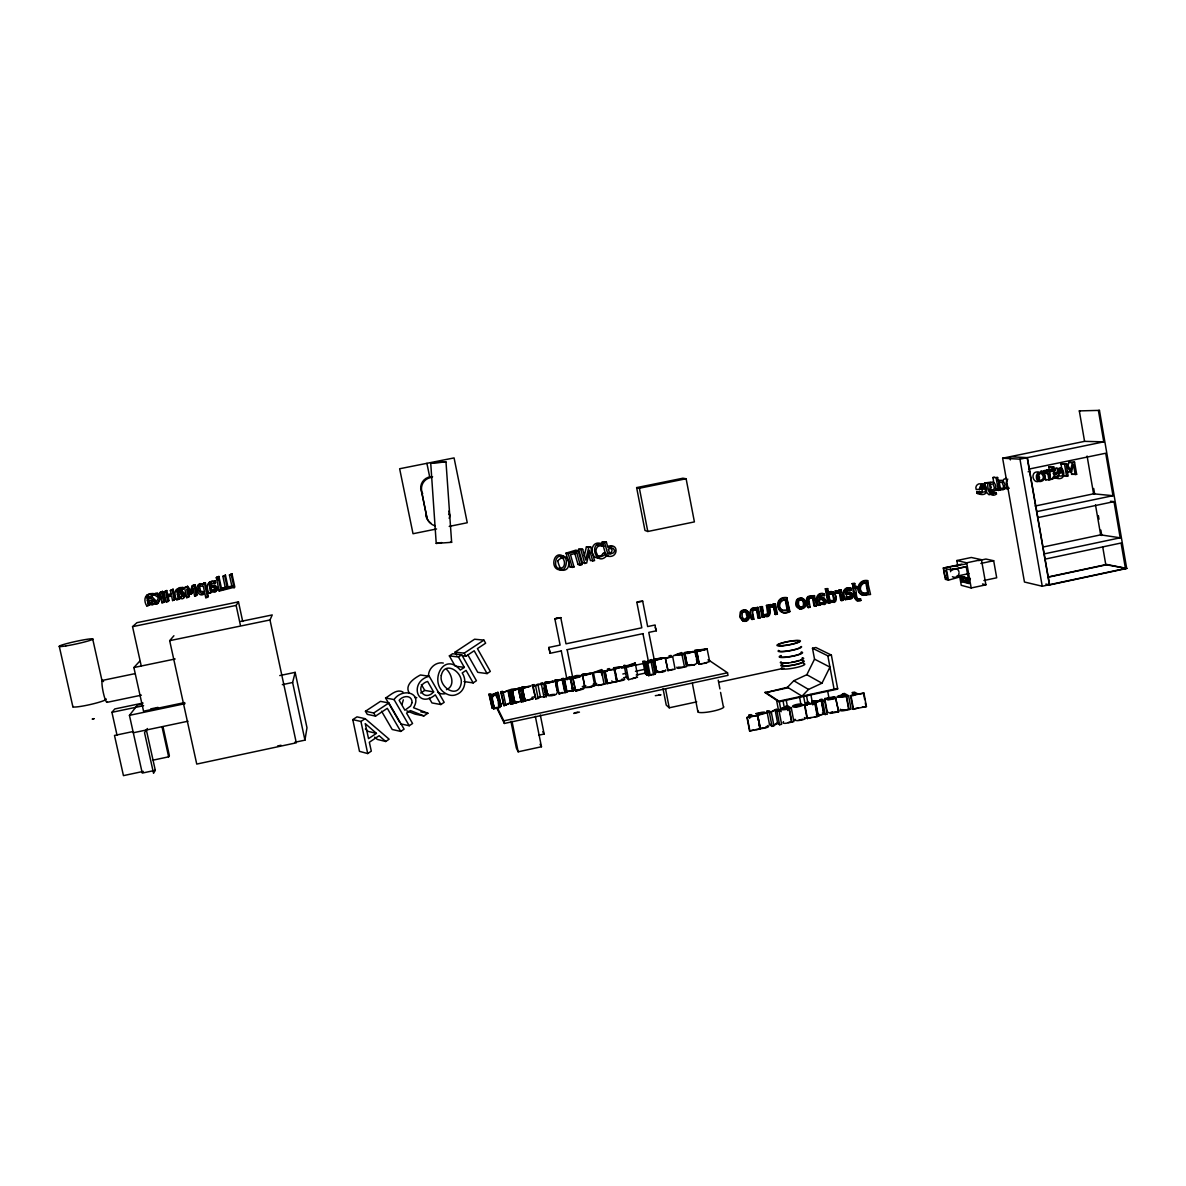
<?xml version="1.0" encoding="UTF-8"?>
<svg xmlns="http://www.w3.org/2000/svg" width="1186" height="1186" viewBox="0 0 1186 1186"><rect width="100%" height="100%" fill="white"/><g stroke="black" fill="none" stroke-linecap="round" stroke-linejoin="round"><path stroke-width="1.5" d="M654.983 625.63L656.362 630.804L655.25 627.616M749.033 616.824L748.9 614.511M982.453 489.062L982.275 490.352A2.58 2.491 -75.5 0 1 981.207 491.716L976.79 491.701L977.086 493.376L982.067 492.813M655.132 624.992L647.645 626.564L642.679 601.124L639.343 601.465L636.838 602.251L641.819 627.794L565.989 643.82L560.77 617.654L556.101 618.336L554.87 618.899L560.103 645.065L548.881 647.437L548.985 648.594L550.111 653.293L561.438 650.892M550.171 653.278L548.94 647.423M146.278 597.092L146.931 595.09L149.866 593.712L153.098 593.534L153.468 595.253C140.348 599.567 150.518 595.98 154.328 601.258A3.617 3.528 6 0 1 154.18 603.214L153.913 603.763A3.202 3.113 5.9 0 1 152.505 604.919L148.235 604.445L148.472 605.512L146.738 605.868C143.298 600.768 144.544 592.792 151.956 594.482L153.098 593.534M208.336 584.461L208.988 582.459L211.894 581.096L215.111 580.918L215.481 582.622C202.539 586.951 213.361 583.319 216.653 588.553A3.588 3.514 5.4 0 1 216.504 590.509L216.237 591.043A3.173 3.113 5.4 0 1 214.829 592.199L210.604 591.71L211.419 590.776L210.826 592.778L209.107 593.133C205.727 588.078 206.927 580.102 214.31 581.792L215.111 580.918M428.517 676.405C427.998 668.726 435.633 661.491 443.297 663.048M779.187 603.481L779.187 606.298M859.835 586.433L859.806 589.234M495.111 708.472L500.195 707.39L497.334 694.714L490.9 696.33L493.45 708.828L495.111 708.472C487.135 691.823 499.232 689.214 498.55 707.745M835.537 599.582L835.537 596.247M294.677 742.332L304.935 740.138L306.981 727.774L295.151 672.358L279.763 675.575M961.297 579.198L962.824 576.885L966.56 577.76L967.361 579.005L965.819 581.318L961.297 579.198L962.083 580.428L965.819 581.318M963.61 579.791L963.907 578.323L966.56 577.76M584.283 555.893L586.388 546.924L590.628 546.85L594.586 560.637L590.435 560.593L588.197 552.824M590.628 546.85L588.73 547.443L585.765 560.059L582.667 549.296L578.575 549.311L582.534 563.024L586.67 563.068L589.65 550.245L592.792 561.186M1063.056 476.105L1068.171 476.06L1066.362 465.594L1070.647 472.072L1071.595 471.88L1073.389 464.141L1075.198 474.593L1076.651 474.296L1074.56 462.155L1068.853 462.392L1067.8 466.795M188.441 597.359L186.721 589.442L190.309 594.067L191.598 593.815L192.933 588.167L194.652 596.084L197.172 594.794L194.993 584.787L191.999 586.106L190.501 592.259L186.662 587.203L184.542 587.633L186.736 597.7L189.389 596.38L188.011 590.079M191.598 593.815L193.511 588.656M1074.56 462.155L1072.426 462.599L1070.676 469.967L1066.674 463.785L1060.966 464.022L1061.87 469.211M192.176 588.256L192.918 585.202M304.935 740.138L292.616 682.499L295.151 672.358M176.18 590.257L179.709 587.633L182.926 587.455L183.311 589.175C170.265 593.489 180.761 589.887 184.304 595.15A3.602 3.514 5.7 0 1 184.171 597.107L183.904 597.64A3.187 3.113 5.7 0 1 182.496 598.797L178.241 598.322L178.478 599.39L176.744 599.745C173.334 594.66 174.564 586.685 181.962 588.389L182.926 587.455M197.721 586.136L199.633 583.631L203.859 584.075L203.636 583.023L205.356 582.682L208.321 596.365L207.491 597.344L205.756 597.685L204.852 593.474C196.728 600.353 193.007 580.087 202.999 584.98L203.636 583.023M709.658 661.417L705.566 663.211L698.925 664.071L696.538 651.722L705.196 649.468L694.744 650.506L707.093 648.846L709.658 661.417L708.383 660.884M707.286 649.083L696.538 651.722M493.45 708.828L497.349 707.39M153.691 601.302L150.518 602.621L149.095 602.028L148.472 599.241L147.301 600.235L147.924 603.037L149.362 603.63L152.297 602.933L152.238 600.857L147.301 600.235M178.078 590.139L177.025 592.763M804.671 606.832L804.834 601.406M173.912 635.74L169.672 640.662L196.743 764.08L296.292 742.821L269.993 619.967L272.217 614.941L240.714 621.434M160.57 596.054L157.427 592.911L153.854 593.875C154.388 595.609 156.982 595.965 158.39 597.892L155.366 604.104L157.53 603.659L160.051 598.293L162.008 597.136L160.051 598.293M157.53 603.659L161.148 597.314M808.289 598.797L809.178 597.863A3.024 2.95 -66.3 0 1 811.12 597.759L813.27 598.634L814.708 606.313L816.413 605.957L814.485 595.654L812.128 595.772L812.988 597.166L812.128 595.772M806.836 674.715L814.53 659.149L812.484 648.238L815.894 647.512L831.371 655.072L837.716 689.066L779.039 701.815L765.252 692.713L787.504 687.257L793.79 680.734L806.836 674.715L821.987 683.195L829.948 667.11L814.53 659.149M801.024 705.285L796.399 706.663L793.953 706.041L798.549 704.677L801.024 705.285L799.572 696.819M595.906 685.019L593.445 672.64L601.717 669.571L603.615 671.484L606.076 683.892L598.233 685.478L596.009 684.811M153.202 760.122L168.634 756.831L169.361 755.571L163.045 726.929M146.367 729.998L155.292 770.307L153.543 773.302L144.529 732.666L147.375 728.515M531.328 699.147L525.013 700.807L522.389 688.399L528.793 686.575L521.721 687.331L530.779 686.16L522.389 688.399M603.511 553.195L601.228 555.611L597.299 556.19M594.809 685.612L590.243 687.331L585.128 687.613L582.222 674.449L592.288 673.04L594.809 685.612L593.504 685.137M592.348 673.218L585.083 675.383L582.548 675.101L590.346 673.426L582.222 674.449M141.253 665.983L132.55 626.653L236.133 605.409L238.475 601.865L242.715 621.494M820.06 715.217L821.142 714.535M966.946 580.339C966.19 577.449 968.102 582.474 965.478 579.391L970.356 579.005M748.44 618.751L746.35 620.619M402.024 704.365L403.329 699.829M218.891 576.44L218.12 577.3L220.685 589.16L221.441 588.241L218.891 576.44L216.297 577.671L219.202 591.073L234.828 587.114L231.967 573.787L229.447 574.988L231.996 586.848L227.252 587.811L224.688 575.966L225.429 575.106L227.979 586.907L227.252 587.811M231.996 586.848L232.693 585.943L227.979 586.907M155.292 770.307L142.261 773.079L129.437 715.351L137.413 705.107L142.587 704.024M220.685 589.16L226.17 587.263L221.441 588.241M779.647 602.34L781.07 600.872M860.28 585.291L861.036 584.357M148.472 595.906L147.005 598.871M219.202 591.073L219.959 590.139M229.447 574.988L231.967 573.787M117.029 735.187L111.929 712.326L114.805 708.946L143.017 703.031M205.756 597.685L208.321 596.365M209.107 593.133L211.642 591.844M225.429 588.182L222.879 576.337L225.429 575.106M210.293 590.302L209.685 587.515L212.857 587.307L214.577 588.152L214.636 590.213L212.472 591.028L210.293 590.302L211.108 589.383L210.515 586.596L212.086 586.433M209.685 587.515L210.515 586.596M209.403 586.166L214.933 585.083L217.423 587.633A3.573 3.499 5.5 0 1 217.29 589.575L217.023 590.109A3.158 3.098 5.4 0 1 215.615 591.251L212.072 591.088M184.719 702.557L143.55 711.2L133.885 667.54L139.622 661.269M194.652 596.084L197.172 594.794M678.14 667.199L682.825 667.184M202.776 583.912L205.356 582.682M821.987 683.195L808.511 689.422L802.032 696.167L787.504 687.257M186.736 597.7L189.389 596.38M190.309 594.067L192.517 592.867M190.501 592.259L191.435 591.31L187.61 586.284L184.542 587.633M191.999 586.106L194.993 584.787M178.478 599.39L179.471 598.411L176.744 599.745M166.766 590.524L163.964 591.814L166.173 601.895L167.908 601.539L166.915 597.003L171.585 596.054L172.578 600.59L175.335 599.256L173.141 589.234L170.369 590.509L171.273 594.586L166.589 595.55L165.699 591.458L166.766 590.524L167.656 594.586L166.589 595.55M177.93 596.914L178.938 595.935L178.33 593.163L177.322 594.112L177.93 596.914L180.924 597.551L182.496 595.402L181.191 594.038L177.322 594.112M186.662 587.203L187.61 586.284M172.578 600.59L173.601 599.597M167.908 601.539L168.961 600.546L167.982 596.039L166.915 597.003M166.173 601.895L168.961 600.546M160.911 598.115L161.933 602.77L163.668 602.414L164.75 601.406L162.556 591.384L159.725 592.689L160.688 597.077C157.738 597.477 157.293 592.17 153.854 593.875M161.933 602.77L164.75 601.406M132.55 626.653L136.939 622.68L238.475 601.865M170.369 590.509L173.141 589.234M155.366 604.104L158.642 602.651M804.123 607.603L802.596 608.685M148.472 605.512L149.629 604.489L146.738 605.868M159.725 592.689L162.556 591.384M655.324 695.663L660.987 694.818L659.134 694.67M147.924 603.037L149.095 602.028M154.18 595.342L155.307 594.379M215.422 589.279L213.287 590.094L211.108 589.383M183.252 595.846L181.102 596.647L178.938 595.935M1053.805 468.959L1056.622 467.877L1059.528 469.285M768.172 615.86L769.551 612.732L768.157 605.068L766.438 605.423L767.668 613.681L764.792 614.704M451.629 542.313L436.226 543.41L430.711 462.97L445.995 461.991L451.629 542.313L450.428 542.165M989.317 483.354C996.403 477.38 999.101 494.888 990.651 490.885C990.058 496.786 996.803 490.589 996.507 494.102C989.509 498.743 987.33 488.083 987.76 483.265L989.317 483.354L984.588 482.969L985.151 486.186M436.226 543.41L441.622 542.565M773.405 725.476L777.171 722.852M766.942 711.155L769.492 724.527L772.042 726.395L777.69 723.386L775.14 709.984L769.477 712.934L766.942 711.155L768.958 710.71L770.841 712.03L776.459 709.08L779.054 710.844L781.618 724.305L779.587 724.75L777.69 723.386M367.704 753.555L371.307 751.138L369.335 742.258L379.12 735.705L385.717 741.487L389.141 739.189L365.169 718.672L356.971 716.863L352.791 719.62L359.477 751.346L367.704 753.555L360.944 721.473L352.791 719.62M400.735 731.421L404.1 729.168L388.889 702.972L380.469 701.356L365.451 711.259L367.26 714.343L375.547 716.107L387.303 708.324L400.735 731.421L392.195 729.479L381.551 711.215M400.616 723.86L409.229 725.743L412.58 723.49L406.576 713.112L410.386 710.577L423.891 715.914L427.894 713.246L413.543 707.731C422.676 692.446 402.41 687.569 394.048 699.562L385.569 697.976L399.726 722.348M429.199 698.124L431.956 702.927L440.881 704.543L444.187 702.334L429.243 676.272L420.437 674.982C414.21 678.214 404.293 684.841 409.244 693.143M463.963 681.55L473.17 682.914L476.431 680.734L461.71 654.791L452.607 653.738L449.361 655.888L455.216 666.176L464.349 667.377L458.433 656.97L449.361 655.888M467.699 654.598L477.75 672.329L487.09 673.589L490.322 671.424L477.439 648.609L485.637 643.183L483.903 640.114L474.593 639.224L455.068 652.122L456.788 655.161M376.436 733.363L368.535 738.641L365.229 723.593L376.436 733.363L368.134 731.391L365.362 728.975M433.616 691.898C424.025 702.764 413.573 685.701 427.627 681.461L433.616 691.898L424.766 690.415L420.674 693.024M464.349 667.377L460.316 670.06C442.185 649.068 426.323 687.672 449.034 694.922A11.919 11.119 -79.1 0 0 456.477 694.536C465.179 691.349 467.062 680.156 462.199 672.966L466.068 670.386L473.17 682.914M360.944 721.473L365.169 718.672M365.451 711.259L373.738 712.994L388.889 702.972M429.243 676.272C408.962 681.253 416.627 709.969 435.306 694.848L440.881 704.543M458.433 656.97L461.71 654.791M455.068 652.122L464.2 653.16L483.903 640.114M462.273 655.799L465.935 656.229L474.178 650.773L487.09 673.589M385.569 697.976C390.654 695.144 396.584 688.592 402.943 691.987M642.693 601.213L636.838 602.34M538.118 698.435L540.416 696.953L546.286 696.686L543.781 684.248L542.728 682.765L540.949 683.136L541.78 684.307L537.125 684.426L534.93 685.76L534.145 684.589L532.262 684.989L535.761 698.939L538.118 698.435L535.612 685.982L537.925 684.544L543.781 684.248M828.792 594.557L829.903 600.487L833.328 600.887A1.942 1.898 -67 0 0 834.395 599.731L833.18 594.097L830.882 593.222L828.125 594.319L832.498 593.845L833.714 599.479A1.942 1.883 -67 0 1 832.646 600.635L829.933 600.576M795.035 719.22L794.62 720.243L797.14 720.643A4.952 0.919 -10.3 0 0 800.253 720.273L802.581 719.769A5.011 0.919 -10.3 0 0 804.983 718.924L805.635 718.138L804.434 717.574M537.436 698.198L539.63 696.819M818.933 596.024L824.522 595.594L824.196 593.83C816.798 591.325 814.441 599.819 818.162 605.186L820.949 604.311M846.374 589.931L845.292 592.407L850.644 592.466M1007.744 479.055L1006.188 482.45L1007.285 488.691L1008.767 488.38L1008.589 487.416M1038.224 480.108L1039.603 477.839L1038.417 473.822M178.33 589.827L183.311 589.175M211.256 582.845L210.219 585.261M991.585 490.485L989.48 491.152M861.703 583.823L864.431 582.786M752.547 609.989L752.962 609.752A3.039 2.98 -63.5 0 1 754.919 609.648L756.994 610.538L758.462 618.247L760.182 617.876L758.225 607.558L755.927 607.647L756.727 609.07L755.927 607.647M1039.499 480.923C1035.156 483.977 1031.405 477.513 1033.629 473.851A3.662 3.514 -76.1 0 1 1035.422 472.265L1037.113 471.909A3.691 3.543 -76.1 0 1 1039.321 472.68M635.311 677.74L632.434 678.57M694.759 664.575L689.407 665.376L693.914 664.857M676.806 667.214C675.872 670.046 684.218 666.725 686.412 666.695L684.011 654.346L681.505 652.567L673.663 655.547L684.011 654.346M446.47 689.674C455.261 686.086 451.999 674.404 446.499 669.304M653.382 660.869L651.707 659.535L645.97 662.025L644.769 661.017L642.901 661.417L644.532 662.766L650.284 660.291L653.382 660.869L655.799 673.248L653.931 673.648M505.696 704.914L510.395 702.586M500.655 691.735L504.02 705.729L510.469 703.046L507.949 690.637L501.485 693.261L500.655 691.735L502.553 691.334L503.16 692.476L509.609 689.822L513.004 703.802L511.107 704.217L510.469 703.046M840.385 709.198C838.057 712.919 848.731 709.391 851.059 709.124L848.568 695.708L844.462 693.439L842.445 693.869L843.691 694.566C828.273 698.094 843.75 697.872 848.568 695.708M497.898 692.313L501.233 706.322L497.898 692.313L491.404 694.981L490.826 693.825L488.943 694.225L489.699 695.782L496.222 693.128L497.898 699.607M783.486 721.637C780.655 725.417 791.67 721.889 793.879 721.622L791.344 708.175L787.697 705.774L785.681 706.219L786.778 706.945C771.36 710.458 786.259 710.414 791.344 708.175M574.424 712.979L573.787 713.468L579.465 712.119M572.453 689.318L569.977 676.954L566.359 678.614L570.807 678.481L573.283 690.904L566.597 691.557L564.121 679.163L570.807 678.481M574.81 689.007L573.742 689.911L578.931 689.644M635.207 663.048L631.278 664.827L635.073 664.694L634.421 665.257L626.164 667.244L624.147 665.405L626.934 665.717L635.207 663.048L637.623 675.368M991.17 493.109L996.225 492.501M993.305 493.747L988.976 494.77L986.263 492.086M560.83 693.187C557.687 696.478 553.076 680.112 559.866 680.008L555.018 680.141L557.509 692.505M857.256 588.108L854.721 588.256L857.256 588.108L856.277 586.433L852.749 587.189C853.268 591.458 853.238 603.466 860.858 600.457L860.576 598.915L856.989 598.678M706.886 662.44L703.876 663.33M1049.15 477.795L1050.351 476.238L1049.432 470.857L1052.916 471.094C1056.459 476.075 1052.175 477.335 1051.537 479.426L1055.214 477.765L1054.398 470.783L1055.407 470.575L1055.184 469.315L1054.176 469.523L1053.731 466.899L1048.765 466.987L1049.21 469.597L1052.694 469.819L1052.249 467.21L1053.731 466.899M840.103 593.341L835.537 592.748L840.103 593.341L841.452 600.65L843.157 600.279L841.245 590.005L838.858 590.124L839.821 591.888L838.858 590.124M772.812 606.639L769.773 606.669L773.539 606.876M608.863 553.225C612.821 553.536 613.295 546.983 609.278 547.532M781.826 600.442L785.814 599.775L787.815 610.39L781.9 610.301M696.434 659.297L697.116 662.796L699.043 662.574M847.012 709.613L848.287 709.139M561.586 692.698L562.342 692.402M791.181 721.622L788.29 722.526M802.878 719.25L798.934 720.11M765.355 727.507L766.527 726.381M769.773 606.669L769.432 604.86L772.13 604.979M835.537 592.748L835.211 590.954L837.242 590.939M617.046 680.112L616.038 680.082M613.977 667.985L620.901 667.095L614.897 668.993L622.872 666.74L613.607 667.748L614.57 671.543M603.615 671.484L593.445 672.64M859.465 600.442L860.858 600.457M684.381 652.671L692.668 651.618L684.959 653.264L687.747 653.486L694.714 651.396L684.381 652.671L686.768 664.961L688.503 664.783M657.252 671.543L656.318 671.484L653.916 659.164L664.19 657.904L657.118 660.024L654.405 659.772L662.144 658.126L653.916 659.164M548.214 694.551L547.413 694.774L548.273 694.848M554.915 694.492L550.941 695.411M999.991 489.373L997.159 489.344M544.923 682.395L553.002 681.401L545.16 683.062L547.606 683.373L554.974 681.194L544.923 682.395L547.65 695.47C549.859 696.478 557.642 695.055 556.812 693.143M603.822 683.937L601.005 684.737M601.376 671.543L595.446 672.388L600.59 670.742L602.073 675.086M204.333 591.829L200.538 591.177L199.604 586.21A1.868 1.838 6 0 1 200.182 585.365M445.995 461.991L430.518 463.014M580.725 689.199L582.237 688.725L576.515 690.652M596.662 545.189L601.361 545.708L600.724 543.514C590.094 539.971 588.79 558.621 598.989 558.102M603.778 546.227C598.782 543.055 593.801 549.192 596.929 553.862C598.797 561.69 606.417 551.312 606.565 555.923C595.698 567.634 587.856 540.386 603.155 544.003L603.778 546.227L601.213 545.753M569.977 566.893L574.024 566.967L570.51 554.796L576.781 552.869L580.28 565.04L582.089 564.477L578.116 550.689L575.833 550.156L566.004 553.165L569.977 566.893L574.024 566.967M576.781 552.869L574.498 552.32L577.997 564.417L582.089 564.477M608.507 556.338C619.196 557.924 618.054 541.187 607.914 547.428L606.372 542.032L602.132 542.091L606.061 555.774L608.507 556.338L604.563 542.58L602.132 542.091M1005.98 478.314L1003.445 479.529L1002.926 482.153M989.702 489.699L991.363 487.535L989.747 483.562M566.004 553.165L568.227 553.714L578.116 550.689M578.575 549.311L582.667 549.296M604.563 542.58L606.372 542.032M767.594 616.142L765.311 616.32M580.74 688.933L582.089 688.532M697.116 662.796L698.939 662.277M1056.83 476.238L1058.001 475.779A2.58 2.461 -76.2 0 0 1059.068 474.43L1059.157 472.384M1058.016 477.291L1053.924 477.439C1072.129 484.659 1060.254 455.869 1056.593 473.896L1062.7 472.636L1062.597 474.696A2.594 2.476 -76.2 0 1 1061.529 476.046L1057.23 476.016L1057.423 477.706M521.721 687.331L524.909 699.532M835.537 698.094L828.629 699.251L835.107 696.983A4.284 0.756 -10.2 0 0 833.951 696.819L824.73 698.569L827.235 711.926L830.571 713.364L838.665 711.793L835.656 698.08L838.665 711.793M961.965 564.106L943.3 568.05L945.331 579.331L948.429 580.162L961.861 576.352L960.749 576.07L961.757 581.659L969.229 583.616L966.175 566.552L950.564 569.858M954.789 566.463L958.155 565.529M656.318 671.484L657.919 671.039M686.768 664.961L687.524 664.753M585.469 686.575L584.683 686.798L582.563 674.686M836.16 698.361L828.065 699.948L824.73 698.569M565.233 692.624L562.757 680.201L561.586 678.748L563.454 678.348L564.64 679.8L567.116 692.224L558.902 693.721M562.238 679.563L556.412 681.298M823.38 712.134L821.186 700.422L819.882 699.636L821.898 699.191L824.759 700.896L827.279 714.328L823.988 713.987L817.984 716.003L815.464 702.572L818.637 701.134L812.232 701.297L812.87 704.632M819.17 715.721L817.984 716.003M824.759 700.896L821.483 700.585L815.464 702.572M846.27 709.836L841.334 709.673M764.718 727.685C750.086 729.953 773.405 728.026 767.653 725.58M575.655 712.593L577.893 712.149M830.749 712.415L832.528 711.985M607.529 546.272L611.665 546.02M514.887 703.15L521.069 701.297L518.549 688.873L512.5 690.919L515.925 689.377L510.84 689.555L513.345 701.949L518.445 701.801L516.029 702.883L514.887 703.15L512.367 690.697M590.168 687.094L592.985 685.997L590.005 686.635M662.099 671.706L664.783 670.639L661.818 671.276M572.912 678.451L579.717 677.073L581.525 675.575L576.707 675.486L571.237 677.339L579.761 676.316L572.912 678.451L575.581 691.141L583.379 689.051L584.105 688.191L583.201 687.569M850.555 695.693L863.942 693.143L866.432 706.574L853.045 709.124L850.555 695.693L855.936 694.522L852.349 692.565L852.971 695.9M769.492 724.527L771.493 724.097M822.684 714.031L823.692 713.809L822.372 712.979M838.161 711.481L831.149 712.653M749.567 730.947L760.241 728.975L757.676 715.499L753.169 716.136L751.094 714.595L749.063 715.039L751.123 716.581L746.987 717.486L749.567 730.947L753.703 730.042M755.749 729.598L760.241 728.975M807.029 718.39L817.688 716.418L815.167 702.987L810.646 703.624L808.274 702.156L806.243 702.601L808.6 704.069L804.493 704.958L807.029 718.39L811.135 717.5M814.53 716.759L817.688 716.418M853.045 709.124L858.427 707.938M862.355 707.093L866.432 706.574M538.844 735.187L544.137 734.03L540.297 714.965M663.048 688.755L666.235 705.062L669.23 707.805L696.731 701.86M765.252 692.713L788.334 687.717M510.914 721.37L516.325 747.995L518.178 751.805L541.468 746.75L535.316 716.27M765.133 692.09L778.905 701.178L837.598 688.443M812.232 701.297L821.186 700.422M852.349 692.565L854.469 692.105L858.071 694.047L863.942 693.143M746.987 717.486L757.676 715.499M775.14 709.984L777.038 711.289L779.054 710.844M804.493 704.958L815.167 702.987M497.586 708.161L503.828 720.836L727.522 672.773L728.011 675.353L504.361 723.445L496.534 707.479M812.484 648.238L827.843 655.828L831.371 655.072M718.998 682.202L784.035 668.207M983.92 580.503L996.7 577.79L993.675 560.726L985.892 559.051L978.672 560.578M959.667 576.455L961.253 585.306L971.201 587.974L985.907 584.831L981.43 559.688L971.319 557.479L956.82 560.548L957.769 565.855M510.84 689.555L518.46 688.725M519.942 687.628L518.045 688.028L521.484 701.993L523.397 701.578L519.942 687.628L520.654 691.156M555.018 680.141L562.12 679.415L564.729 691.957M569.977 676.954L564.002 679.015M545.115 682.676L547.724 695.026M604.816 670.98L608.64 670.164L607.44 668.978L609.322 668.563L610.538 669.764L614.585 669.141L604.816 670.98L607.484 683.596L617.031 681.55L614.615 668.726L617.343 681.387C618.899 680.942 626.416 680.438 624.488 678.644M665.331 658.082L670.55 656.955L669.052 655.843L670.92 655.443L672.699 656.762L675.101 669.126L668 670.639L665.331 658.082L668 670.639M496.801 694.27L498.698 693.854M507.949 690.637L508.586 691.749L510.484 691.349M518.949 689.54L520.876 689.125M532.262 684.989L533.255 686.486L535.612 685.982M562.757 680.201L564.64 679.8M665.583 658.274L672.699 656.762M1047.875 577.019L1106.76 564.447L1126.7 568.465L1049.625 584.95L1045.874 584.061M603.466 672.047L607.069 671.276M621.523 668.192L625.126 667.421M635.963 665.109L643.183 663.567M1049.729 576.885L1105.826 564.921L1102.743 546.998M490.9 696.33L492.561 695.974M496 695.233L497.66 694.877M646.133 663.211L647.764 662.87L650.195 675.279L648.564 675.635L646.118 662.974L652.76 661.803L655.191 674.211L650.195 675.279M647.764 662.87L652.76 661.803M143.313 771.389L123.448 775.629L114.493 735.453L132.58 731.643M277.583 745.979L280.993 745.253M622.828 674.004L626.445 673.233M635.474 671.306L644.517 669.378M1126.7 568.465L1099.437 410.371L1098.429 410.593L1103.766 441.844L1084.567 441.355L1002.63 458.211L1024.452 582.015L1042.242 586.24L1126.656 568.213M1105.782 564.669L1126.478 568.42M499.632 704.232L503.22 703.461M531.98 697.309L535.568 696.553M544.552 694.625L548.14 693.854M571.504 688.858L575.106 688.088M582.282 686.561L585.884 685.79M593.074 684.248L596.662 683.477M623.614 677.71L627.216 676.954M636.2 675.027L645.184 673.099M513.345 701.949L515.717 701.445M642.901 661.417L645.317 673.722L647.171 673.322M687.109 665.213L684.722 652.908M520.017 701.341L520.98 701.134M547.65 695.47L552.35 694.462M684.841 652.893L687.346 665.583L691.972 664.59M551.149 694.952L554.129 694.314M524.894 700.822L533.3 698.791L532.114 698.257M573.283 690.904L568.835 691.008M607.276 683.373L611.101 682.558M617.031 681.55L612.984 682.143L611.754 680.897M667.733 670.431L672.951 669.319M488.943 694.225L492.234 708.25L494.028 707.864L491.493 695.396M645.317 673.722L646.948 675.145L648.712 674.76L646.296 662.381M698.925 664.071L702.29 663.641M624.147 665.405L626.564 677.74L628.61 679.667L637.534 677.25L636.274 676.895M133.306 732.755L187.981 721.221M830.17 601.954L830.363 602.992L827.991 603.111L825.323 588.775L827.695 588.656L828.525 593.119A4.788 4.67 -67.1 0 1 831.771 591.799A4.136 4.018 -67.2 0 1 834.173 592.689L836.219 596.499L835.922 600.694A3.395 3.291 -67 0 1 834.232 602.384L829.488 601.687L830.971 602.369M825.323 588.775L827.695 588.656M852.097 583.675L854.735 583.482L855.076 585.291L853.134 585.691L852.097 583.675L854.735 583.482M862.889 595.135L870.554 594.482L867.292 580.547C857.834 578.901 853.787 593.385 863.616 595.372M787.326 597.818C772.857 596.173 777.245 618.766 789.92 611.576L786.718 597.581C772.264 595.921 776.652 618.484 789.298 611.309L789.92 611.576M868.033 580.784C859.746 579.509 854.543 590.969 862.474 595.046M785.814 599.775C780.344 599.449 777.497 606.328 781.544 609.989M862.489 593.222L868.478 593.296L866.521 582.726C861.08 582.4 858.279 589.234 862.252 592.881M956.82 560.548L966.694 562.801L981.43 559.688M764.392 616.987L763.591 615.564L764.392 616.987L762.094 617.076L760.137 606.758L762.435 606.669L763.31 614.096C769.536 618.336 769.165 609.07 767.031 605.69L766.438 605.423M773.109 604.015L773.998 605.809L773.109 604.015L775.422 603.911L777.379 614.244L775.066 614.333L773.672 607.01L775.659 614.6M1042.642 547.131L1100.652 534.856L1120.192 537.807L1114.01 501.634L1110.481 501.278M756.505 607.914L758.225 607.558M760.137 606.758L762.435 606.669M767.031 605.69L768.75 605.334C771.285 608.759 771.241 619.492 764.481 616.023M773.717 604.282L775.422 603.911M812.781 596.024L814.485 595.654M839.54 590.361L841.245 590.005M852.749 587.189L856.989 586.67M943.3 568.05L966.13 563.958M567.13 649.691L643.153 633.606M656.362 630.804L648.786 632.405L656.629 671.736M823.751 595.372L824.522 595.594M847.249 599.419L846.344 598.07L847.249 599.419L844.847 599.523C841.141 594.127 843.528 585.691 850.925 588.182L851.252 589.946L847.338 589.65M851.252 589.946L847.071 590.168L845.989 592.659M980.881 563.439L993.675 560.726M948.429 580.162L946.384 568.82L951.098 569.977L967.168 566.582M1044.006 553.936L1120.192 537.807M787.815 610.39L782.775 610.568M868.478 593.296L863.349 593.489M755.838 608.611C749.063 605.171 749.063 615.86 751.583 619.3L753.866 619.225L752.561 612.006L753.54 610.019A3.039 2.98 -63.5 0 1 755.497 609.915M756.994 610.538L757.884 617.965L760.182 617.876M762.094 617.076L763.814 616.705M775.066 614.333L777.379 614.244M811.283 596.425C804.642 594.201 806.109 604.297 807.785 607.395L810.142 607.291L808.867 600.086L809.83 598.115A3.039 2.965 -66.3 0 1 811.773 598.011L813.27 598.634M812.618 598.381L814.056 606.061L816.413 605.957M818.162 605.186L820.519 605.082M839.406 593.104L840.755 600.398L843.157 600.279M751.583 619.3L753.866 619.225M807.785 607.395L810.142 607.291M956.85 576.144L968.918 573.579M1044.925 559.169L1121.081 543.01L1125.47 568.643M860.576 598.915C854.928 601.213 857.018 590.969 855.432 588.493M966.649 579.302L970.237 578.412M966.901 579.361L970.4 578.62M961.757 581.659L969.822 579.954M107.066 702.349L141.386 695.174M1036.608 511.67L1112.987 495.689L1105.723 453.23L1029.151 469.048M1037.661 517.645L1114.01 501.634M111.929 712.326L143.61 705.685M150.741 708.902L157.975 707.39M129.437 715.351L185.016 703.669M282.327 684.663L292.616 682.499M1068.023 471.643L1067.074 471.835L1071.595 471.88M133.885 667.54L175.157 658.986M976.79 491.701L984.365 492.057A2.594 2.505 -75.5 0 0 985.433 490.693L985.522 488.632L982.364 488.306M999.857 490.233L995.143 490.203L1003.237 489.714A2.995 2.891 -75.6 0 0 1004.72 488.232L1005.002 484.496L1003.237 481.116A3.662 3.514 -75.8 0 0 1001.147 480.315A4.24 4.077 -75.7 0 0 998.315 481.457L997.604 477.498L992.904 477.543L993.868 482.969M1052.694 469.819L1043.932 470.679L1045.503 479.752L1046.986 479.44M1071.002 470.872L1071.61 474.341L1073.048 474.044M1045.503 479.752L1050.455 479.737L1048.869 470.62L1043.932 470.679M102.441 680.408L134.967 673.648M1035.052 506.051L1093.581 493.821L1112.987 495.689M647.793 531.491L694.403 521.899L686.116 478.759L682.914 478.21L636.63 487.609L644.962 530.438L647.793 531.491L639.387 488.247L636.63 487.609M1002.63 458.211L1019.96 459.16L1103.766 441.844M169.672 640.662L269.993 619.967M992.904 477.543L994.387 477.232M997.604 477.498L996.121 477.81L998.36 490.544M1048.765 466.987L1050.233 466.676M1028.129 471.761L1029.804 471.42M1060.966 464.022L1066.674 463.785M984.588 482.969L990.399 482.228M1049.21 469.597L1046.497 470.145L1046.719 471.42M1050.692 469.285L1051.685 469.078M1052.916 471.094L1050.188 471.657L1049.966 470.382M1043.131 472.754L1047.846 473.57L1048.973 480.034M985.314 487.461L980.614 488.424C979.503 485.148 984.899 484.17 985.314 487.461L982.156 487.135L981.104 485.474M1062.493 471.465L1057.838 472.428C1056.741 469.167 1062.093 468.188 1062.493 471.465L1058.965 471.227L1057.082 469.196M1057.645 472.71L1053.094 473.644L1056.593 473.896M982.097 484.585C978.85 481.976 974.462 485.934 976.241 489.581L985.522 488.632M1084.567 441.355L1079.319 410.905L1080.313 410.712M223.264 589.472L226.57 588.79M436.567 528.971L413.024 533.73L399.638 468.752L454.075 457.915L467.254 522.744L449.212 526.406M639.387 488.247L686.116 478.759M216.297 577.671L218.12 577.3M222.879 576.337L224.688 575.966M163.964 591.814L165.699 591.458M153.379 595.268L151.645 595.09M215.481 582.622L213.658 582.459M167.656 594.586L170.754 593.949M652.078 674.271L648.564 675.635M866.714 594.883L864.001 595.239M661.403 671.854L658.867 671.899M589.457 687.243L587.026 687.272M787.148 707.182L781.885 708.546L783.842 709.376L788.646 708.175L787.148 707.182L787.771 710.533M757.958 715.306L766.23 712.994L764.377 712.119A4.863 0.875 -10.5 0 0 761.501 712.356L755.764 713.705L764.125 713.127L757.617 714.936L760.537 728.782M845.292 592.407L849.947 592.229L853.06 595.09A3.602 3.499 -67.6 0 1 852.867 597.092L852.586 597.64A3.202 3.113 -67.6 0 1 851.192 598.811L847.738 598.693M818.592 598.055L823.262 597.877L826.345 600.753A3.617 3.514 -66.6 0 1 826.153 602.755L825.886 603.303A3.202 3.113 -66.6 0 1 824.463 604.489L820.297 604.045M801.603 608.996L799.69 609.041M745.357 620.915L743.429 620.96M178.033 591.814L182.763 591.636L185.268 594.186A3.588 3.499 5.8 0 1 185.135 596.128L184.868 596.662A3.173 3.098 5.8 0 1 183.459 597.818M148.176 597.892L152.935 597.714L155.455 600.264A3.588 3.499 6 0 1 155.322 602.221L155.04 602.755A3.187 3.098 6 0 1 153.646 603.911L151.808 604.208M744.437 619.492L747.165 617.357L745.831 612.065A2.416 2.357 -63 0 0 744.215 611.457L742.955 611.724A2.402 2.342 -63 0 0 741.695 612.94M845.544 593.786L851.029 594.675L850.495 597.255L847.456 597.255M821.438 603.17L819.378 602.295L818.844 599.449L823.306 599.612M599.79 684.959L598.263 684.959M848.672 598.871L850.481 598.574A3.187 3.098 -67.6 0 0 851.889 597.388M203.31 593.741L201.516 593.726M810.468 596.306C804.686 596.602 807.918 604.638 808.422 607.647M821.513 603.022L823.647 602.191L823.217 599.627M822.728 595.431C817.184 595.609 819.17 599.849 823.929 598.129M426.901 463.326L429.688 476.935L431.556 477.528M820.415 599.271L822.639 599.36L824.552 601.005L823.781 602.918L820.771 602.903M816.339 714.624L819.541 714.565M1079.319 410.905L1099.437 410.371M653.931 674.033L655.191 674.211M560.741 569.917C549.162 570.362 553.462 548.703 563.839 556.649M621.998 679.104L623.347 679.459L617.343 681.387M850.925 588.182C843.483 586.521 842.505 594.72 845.559 599.775M824.196 593.83C816.739 592.17 815.746 600.383 818.814 605.453M858.071 600.709L856.707 600.516M1068.853 462.392L1072.426 462.599M1041.041 472.977L1040.759 471.391L1047.623 472.28L1047.386 470.916M1071.61 474.341L1076.651 474.296M1044.392 473.318L1047.846 473.57M1008.767 488.38L1004.023 488.365L1007.285 488.691M414.729 697.442L416.79 697.664M977.086 493.376C995.276 500.477 982.675 471.806 979.369 489.907M800.105 607.499C804.227 608.181 804.301 602.266 802.092 600.16A2.402 2.342 -66 0 0 800.491 599.553L799.231 599.819A2.387 2.328 -65.9 0 0 798.712 600.116M831.045 602.369L833.55 602.132A3.38 3.291 -67 0 0 835.24 600.442M754.993 608.329C748.618 607.306 750.99 616.557 752.146 619.581M837.983 591.043L836.56 590.687A3.454 3.365 -67.4 0 0 835.211 590.954M665.731 669.838C667.347 671.602 658.956 673.055 656.822 672.121L654.331 659.386M434.965 525.724L434.476 525.635A11.623 11.563 5.9 0 1 426.767 516.963L421.89 492.887A11.237 11.178 19.7 0 1 432.608 476.742M821.053 604.356L823.796 604.223A3.202 3.113 -66.6 0 0 825.204 603.037L825.486 602.488A3.602 3.514 -66.6 0 0 825.664 601.865M420.852 711.867L427.894 713.246M962.083 580.428L963.506 580.71M423.891 715.914L415.13 714.165L406.768 710.859M600.724 543.514L603.155 544.003M586.388 546.924L588.73 547.443M603.363 553.239L605.942 553.743M958.733 564.788L959.83 565.055M385.717 741.487L377.326 739.427L374.717 737.143M962.824 576.885L965.137 577.478M961.594 577.73L963.907 578.323M982.527 583.957L985.907 584.831M577.997 564.417L580.28 565.04M560.222 556.738C566.004 557.924 566.196 569.992 559.006 567.975M866.521 582.726L865.795 582.489L867.737 593.044M742.569 620.678C748.648 624.014 752.206 614.481 747.447 611.027A4.225 4.136 -63 0 0 744.838 610.182L742.881 610.597A4.181 4.092 -62.9 0 0 740.79 612.436L740.316 616.72L742.332 620.486M810.631 596.173L812.988 597.166M827.294 589.902L828.525 593.119M772.99 605.29L770.796 604.593A3.469 3.395 -64.5 0 0 769.432 604.86M837.286 590.806L838.828 591.354M1043.295 471.554L1041.931 471.168A3.039 2.921 -76.2 0 0 1040.759 471.391M743.311 619.225L744.408 619.715M819.378 602.295L819.511 599.701M846.982 598.396L848.435 598.945M696.656 663.404L693.914 665.124L687.346 665.583M437.649 692.327L440.05 693.41A11.786 11.015 -78.9 0 0 444.972 693.766M846.344 598.07L847.679 598.648M763.591 615.564L765.074 616.305M755.274 608.344L756.727 609.07M811.476 596.469L812.351 596.914M772.382 605.023L773.998 605.809M838.131 591.117L839.821 591.888M772.946 606.624L774.28 607.276M793.79 680.734L808.511 689.422M782.508 610.568L779.573 607.751M743.118 620.975L740.079 617.654L740.242 612.154A4.181 4.092 -62.9 0 1 742.317 610.33L744.289 609.915A4.225 4.136 -63 0 1 746.884 610.76L748.588 613.31M863.215 593.46L860.206 590.672M799.468 609.026L796.992 606.002L797.17 600.501A4.166 4.062 -65.9 0 1 799.245 598.678L801.202 598.263A4.21 4.107 -65.9 0 1 803.782 599.108C813.388 609.604 791.358 613.206 796.547 600.249A4.166 4.062 -65.9 0 1 798.608 598.426L800.565 598.011A4.21 4.107 -65.9 0 1 803.13 598.856L804.39 600.383M807.31 705.225L805.042 703.802L803.471 695.456M708.072 659.653L727.522 672.773M781.203 711.689L778.401 709.791L776.489 699.755M800.209 607.558L798.46 604.415L798.623 601.287A2.387 2.342 -65.9 0 1 799.868 600.072L801.128 599.805A2.416 2.357 -65.9 0 1 802.729 600.413C809.445 608.462 794.561 610.434 797.985 601.035A2.387 2.328 -65.9 0 1 798.297 600.516M966.842 580.414L968.888 581.955M824.181 598.218L825.664 600.501M850.866 592.57L852.349 594.838A3.602 3.499 -67.6 0 1 852.171 596.84M856.841 600.472L855.417 597.996L853.46 587.411M448.634 514.264L449.746 515.376A11.623 11.563 5.9 0 1 449.168 518.341M421.89 492.887L426.767 516.963M743.385 619.166L742.095 616.349L742.243 613.206A2.402 2.357 -63 0 1 743.503 611.991L744.778 611.724A2.416 2.372 -63 0 1 746.394 612.332C750.753 615.756 745.46 623.347 742.051 617.758M999.116 482.065L1000.154 487.031A1.705 1.646 -75.6 0 1 999.205 488.054M546.286 696.686L543.796 688.073M964.233 577.167L965.033 578.412M542.773 731.747L544.137 734.03M522.448 700.007L523.397 701.578M520.55 700.407L521.484 701.993M373.738 712.994L375.547 716.107M394.048 699.562L409.229 725.743M421.371 684.53L424.766 690.415M540.045 744.259L541.468 746.75M464.2 653.16L465.935 656.229M513.004 703.802L510.677 695.129M835.211 595.001L833.491 592.451A4.121 4.018 -67.2 0 0 831.09 591.562A4.788 4.67 -67.1 0 0 827.858 592.881M983.224 485.949L983.594 486.838M1060.017 470.041L1060.388 470.931M950.075 567.353L951.098 569.977M580.873 549.844L584.846 563.632M568.227 553.714L572.215 567.531M59.3 646.459L72.88 706.826M92.686 638.928L102.144 681.298M162.008 726.781L168.634 756.831M172.103 590.154L174.312 600.235M161.459 592.333L163.668 602.414M151.956 594.482L152.327 596.217M204.496 583.571L207.491 597.344M194.089 585.691L196.268 595.757M181.962 588.389L182.333 590.109M231.255 574.632L234.146 588.019M236.133 605.409L240.358 624.978M217.082 576.811L217.794 580.147M214.31 581.792L214.681 583.512M210.604 591.71L210.826 592.778M508.586 691.749L511.107 704.217M511.981 721.281L518.178 751.805M503.279 692.891L505.814 705.344M501.485 693.261L504.02 705.729M503.828 720.836L504.361 723.445M498.609 703.165L499.336 706.737M489.699 695.782L492.234 708.25M541.483 684.737L543.989 697.175M537.925 684.544L540.416 696.953M533.255 686.486L535.761 698.939M522.492 688.369L525.087 701.134M522.018 687.598L524.405 700.022M521.38 694.699L522.092 698.243M519.542 694.047L520.254 697.59M512.5 690.919L515.02 703.372M573.105 678.688L575.581 691.141M567.16 649.676L572.571 676.761M570.629 678.273L573.105 690.682M561.274 650.921L567.056 679.815M556.575 681.52L559.066 693.958M448.886 511.107L449.746 515.376M605.023 671.187L607.484 683.596M601.569 671.75L604.178 684.292M626.164 667.244L628.61 679.667M614.363 668.948L616.809 681.327M615.371 675.042L615.964 678.6M665.524 688.799L669.23 707.805M651.129 662.144L653.56 674.567M642.96 633.65L648.253 660.632M644.532 662.766L646.948 675.145M696.953 652.004L699.34 664.368M696.701 651.692L699.088 664.041M695.293 650.758L697.679 663.063M695.144 650.788L697.531 663.093M694.744 650.506L695.767 655.784M692.372 683.314L697.872 711.704M681.95 654.598L684.53 667.095M757.632 716.922L758.269 720.287M758.907 723.653L759.87 728.693M749.063 715.039L749.7 718.39M747.343 717.752L749.923 731.228M718.242 680.215L719.917 688.918M720.584 692.402L723.267 706.322A13.194 2.268 -10.8 0 1 711.111 711.541A13.194 2.268 -10.8 0 1 698.257 711.037M770.025 605.112L770.366 606.935M789.298 708.62L791.848 722.066M789.016 708.427L791.566 721.874M786.096 699.592L787.4 706.485M782.968 700.57L784.583 709.109M762.153 607.944L762.731 611.027M779.276 701.593L780.877 710.014M760.715 607.024L762.672 617.357M757.646 607.291L759.277 615.89M777.038 711.289L779.587 724.75M771.389 712.519L773.954 725.98M752.458 614.541L753.303 618.944M769.477 712.934L772.042 726.395M757.824 716.655L758.462 720.021M759.099 723.371L759.737 726.736M822.728 701.341L825.248 714.773M821.483 700.585L823.988 713.987M815.879 702.824L818.399 716.27M814.752 702.735L817.273 716.151M810.839 694.433L812.766 704.706M806.539 695.841L807.814 702.572M787.044 599.286L788.972 609.589M785.206 599.523L787.207 610.123M804.909 705.21L807.444 718.657M775.155 605.379L776.771 613.963M835.893 591.191L836.219 593M851.029 695.96L853.535 709.406M828.391 595.802L829.222 600.235M846.537 696.152L849.043 709.569M846.226 695.974L848.716 709.391M825.99 589.012L828.658 603.363M823.529 593.593L823.855 595.357M819.645 603.733L819.852 604.83M827.843 655.828L834.084 689.199M814.159 597.121L814.797 600.546M827.769 691.616L829.058 698.48M808.941 604.104L808.215 599.834M867.292 580.547L868.241 585.676M859.865 598.663L860.147 600.205M856.277 586.433L856.544 587.871M855.655 593.311L856.277 596.677M852.808 583.897L853.134 585.691M850.214 587.945L850.54 589.709M863.452 692.876L864.698 699.592M865.32 702.942L865.943 706.307M841.511 594.898L842.149 598.322M966.694 562.801L971.201 587.974M966.842 579.746L967.465 583.156M979.933 492.057L980.229 493.732M1019.96 459.16L1042.242 586.24M1010.383 459.916L1009.835 456.729L1027.343 457.633L1049.625 584.95M996.462 488.973L996.625 489.892M1027.15 457.618L1049.432 584.891M1093.7 488.484L1094.634 493.91M1098.355 515.614L1098.977 519.231M1100.845 530.083L1101.779 535.509M1087.088 456.047L1093.581 493.821M1095.493 504.91L1100.652 534.856M1064.509 464.23L1066.614 476.372M997.159 480.093A4.225 4.062 -75.8 0 1 997.915 480.034A3.632 3.499 -75.8 0 1 999.991 480.834M955.975 568.583A4.492 4.329 -70.5 0 1 958.955 571.771M959.074 572.927A4.492 4.329 -70.5 0 1 952.432 576.737M950.549 571.696A4.492 4.329 -70.5 0 1 953.722 568.554M107.392 701.786A11.208 1.675 78.3 0 1 102.886 690.608A11.208 1.675 78.3 0 1 103.538 681.579M106.073 698.954A17.167 1.764 -12.7 0 1 89.499 704.706A17.167 1.764 -12.7 0 1 72.909 706.352M430.859 523.1A11.475 11.43 6.6 0 1 425.937 515.836M422.676 493.732A11.371 11.311 19.4 0 1 430.562 477.587M803.426 663.523A11.904 1.883 -10.4 0 1 794.116 668A11.904 1.883 -10.4 0 1 781.93 667.674M801.262 652.004A11.904 1.823 -10.4 0 1 798.045 654.909A11.904 1.823 -10.4 0 1 782.982 657.518A11.904 1.823 -10.4 0 1 781.055 655.502M802.344 657.77A11.904 1.853 -10.4 0 1 793.019 662.188A11.904 1.853 -10.4 0 1 780.848 661.921M802.255 658.274A10.704 1.66 -10.4 0 1 800.891 659.801M799.127 660.469A10.704 1.66 -10.4 0 1 791.522 662.277M788.809 662.678A10.704 1.66 -10.4 0 1 781.47 662.307M802.892 660.646A11.904 1.868 -10.4 0 1 799.69 663.611A11.904 1.868 -10.4 0 1 784.613 666.206A11.904 1.868 -10.4 0 1 782.686 664.116M802.803 661.165A10.704 1.675 -10.4 0 1 792.085 665.168A10.704 1.675 -10.4 0 1 782.508 664.649M801.173 652.508A10.704 1.631 -10.4 0 1 790.439 656.466A10.704 1.631 -10.4 0 1 780.877 656.021M800.342 647.126A10.704 1.601 -10.4 0 1 789.342 650.669A10.704 1.601 -10.4 0 1 779.291 650.758M801.247 646.489A11.904 1.779 -10.4 0 1 789.298 650.862A11.904 1.779 -10.4 0 1 778.668 650.402M441.296 675.412C438.761 687.124 457.722 699.443 461.087 683.907C463.652 672.18 444.706 659.92 441.296 675.412M614.674 550.6L613.711 552.72L609.856 554.233L608.359 549.014L613.014 548.11L614.674 550.6M1036.49 475.794C1035.096 486.705 1050.336 479.974 1042.761 472.932A3.721 3.558 -76.1 0 0 1040.537 472.161L1038.832 472.517A3.677 3.528 -76.1 0 0 1037.038 474.118L1036.49 475.794M557.731 560.785C563.81 586.536 573.594 545.96 557.731 560.785M573.209 676.835L579.628 676.124L573.209 676.835M568.702 564.403C568.316 574.157 553.818 570.807 555.715 561.749C556.101 552.024 570.599 555.374 568.702 564.403M412.076 702.572L410.652 706.011L404.886 710.221L399.163 700.318C402.973 695.411 412.076 694.611 412.076 702.572M198.729 587.129C197.38 590.672 201.175 595.402 204.555 592.096L203.31 586.403L199.767 585.988A1.883 1.838 5.9 0 0 198.729 587.129M1038.091 475.349C1036.09 483.68 1047.312 480.048 1041.842 474.074A2.12 2.046 -76.1 0 0 1040.463 473.525L1039.366 473.748A2.105 2.031 -76.1 0 0 1038.284 474.815L1038.091 475.349M1003.593 486.23L1003.4 487.357A1.72 1.66 -75.6 0 1 1002.452 488.38L999.472 488.009L998.538 482.746L1001.933 482.05L1003.593 486.23M994.565 487.861L993.408 489.892L990.429 489.625L989.539 484.6L992.934 483.873L994.565 487.861M560.77 617.654L554.87 618.899L560.77 617.654M692.906 651.781L687.02 653.041L692.906 651.781M850.599 595.906L848.983 597.299L846.078 596.647L846.774 596.884L846.255 594.038L849.902 593.978L850.599 595.906M662.366 658.289L656.451 659.564L662.366 658.289M838.917 696.138L841.037 696.923L845.796 695.737L844.106 694.788L838.917 696.138M590.524 673.618L584.565 674.893L590.524 673.618M553.136 681.579L547.161 682.869L553.136 681.579M803.115 704.958L802.448 705.492A5.011 0.889 -10.3 0 1 800.046 706.322L797.718 706.826A4.952 0.889 -10.3 0 1 794.605 707.197C787.133 706.471 801.38 702.201 803.115 704.958M675.738 654.88L681.683 654.42L680.645 653.679L675.738 654.88M632.998 665.227L627.928 666.606L627.157 665.924L632.998 665.227M833.121 697.605L827.443 698.554L833.121 697.605M94.05 718.672L92.182 719.087L94.05 718.642M944.264 572.334A4.151 1.112 77.7 0 0 946.502 578.338A4.151 1.112 77.7 0 0 946.206 572.156A4.151 1.112 77.7 0 0 944.264 572.334M65.793 645.94A17.212 1.275 -12.3 0 0 92.686 639.269A17.212 1.275 -12.3 0 0 69.529 642.886A17.212 1.275 -12.3 0 0 65.793 645.94M782.478 645.807A11.919 1.749 -10.5 0 0 800.431 641.137A11.919 1.749 -10.5 0 0 783.264 642.575A11.919 1.749 -10.5 0 0 782.478 645.807M783.101 645.54A10.718 1.571 -10.5 0 0 799.26 641.33A10.718 1.571 -10.5 0 0 783.827 642.634A10.718 1.571 -10.5 0 0 783.101 645.54"/></g></svg>
